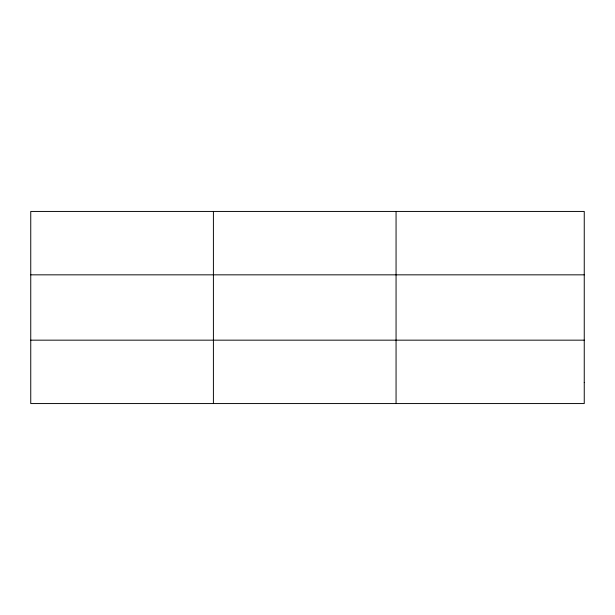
<?xml version="1.0" encoding="UTF-8"?>
<svg xmlns="http://www.w3.org/2000/svg" width="615" height="615" viewBox="0 0 615 615"><rect width="100%" height="100%" fill="white"/><g stroke="black" fill="none" stroke-linecap="round" stroke-linejoin="round"><path stroke-width="0.92" d="M213.405 211.437L213.405 403.563M396.06 211.437L396.06 403.563M30.75 274.836L584.25 274.836M30.75 340.164L584.25 340.164M584.25 382.43L584.25 403.563L30.75 403.563L30.75 211.437L584.25 211.437L584.25 382.43"/></g></svg>
